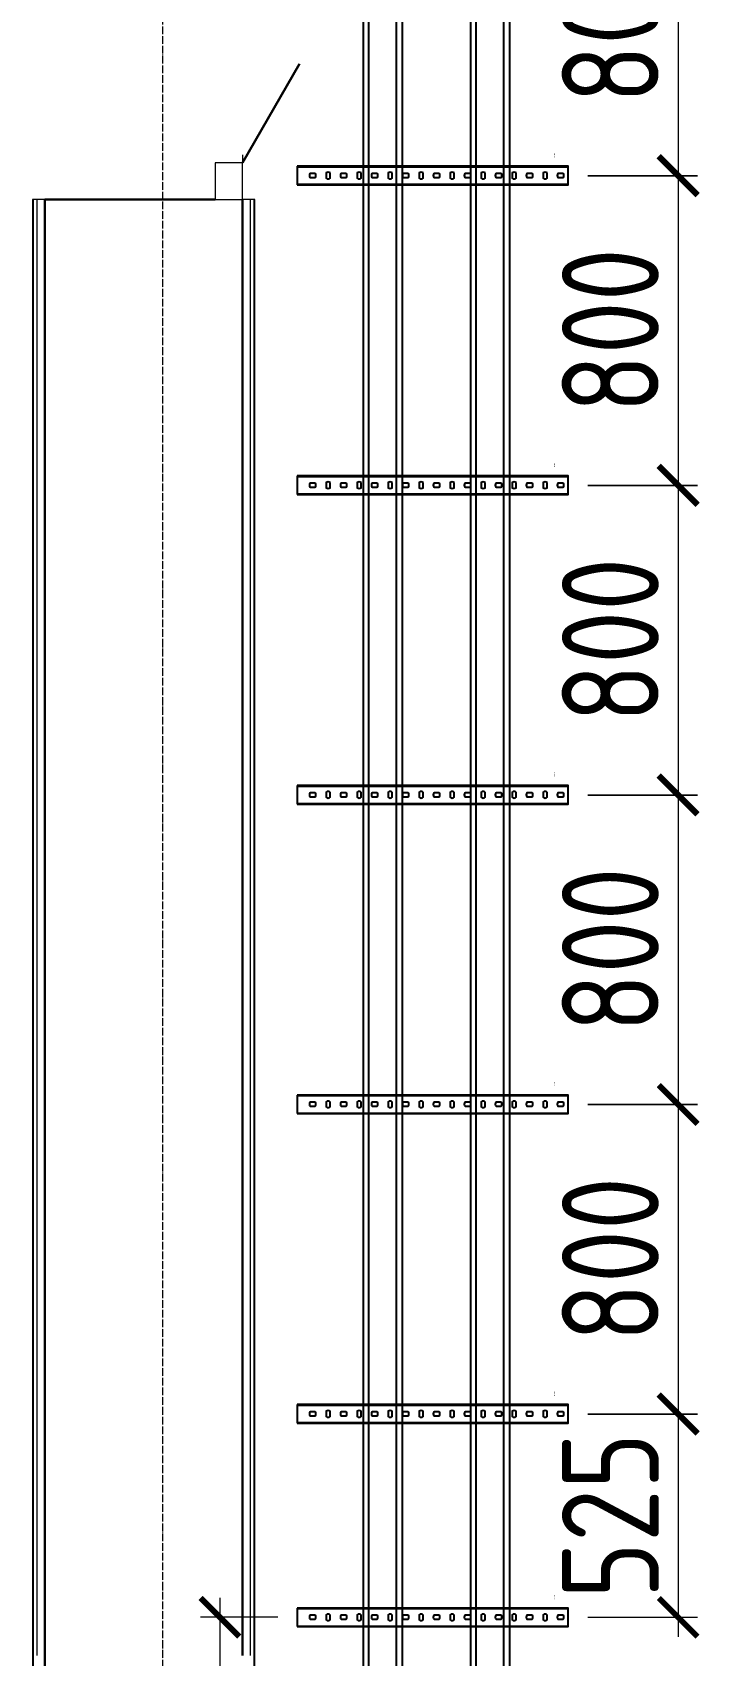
# Model space of a CAD drawing. Header units: millimetres. Extents: x -42533 to 645315, y 3457 to 82611.
# Drawn here: x 416264 to 417986, y 48395 to 52585 of the extents above; entities that cross this region are included whole.
import ezdxf
from ezdxf.enums import TextEntityAlignment as Align

# ---------------------------------------------------------------- set-up
doc = ezdxf.new("R2018")
doc.units = ezdxf.units.MM
doc.linetypes.add('ADSK_Линия сетки', pattern=[25, 20, -2.5, 0, -2.5])
for name, color, linetype in [('00_00_потолок_Панели из стали', 7, 'Continuous'), ('ЭОМ_Лотки авар.', 1, 'Continuous'), ('ЭОМ_Лотки рабочие', 5, 'Continuous')]:
    doc.layers.add(name, color=color, linetype=linetype)
for name, color, linetype, lineweight in [('Двери', 7, 'Continuous', 9), ('Оси', 253, 'Continuous', 9), ('Перекрытие', 7, 'Continuous', 18), ('Стены несущие', 7, 'Continuous', 30), ('Стены отделка', 7, 'Continuous', 30), ('Стены штриховка', 7, 'Continuous', 9), ('ШТРИХОВКА', 252, 'Continuous', 15)]:
    doc.layers.add(name, color=color, linetype=linetype, lineweight=lineweight)
doc.styles.get("Standard").update_dxf_attribs({"font": 'arial.ttf'})
doc.styles.add('М2', font='isocpeur.ttf', dxfattribs={"width": 0.8})
doc.dimstyles.new('М2-100', dxfattribs={"dimtxt": 250, "dimasz": 100, "dimexe": 50, "dimexo": 50, "dimgap": 50, "dimtad": 1, "dimdec": 0, "dimzin": 1, "dimtxsty": 'М2', "dimblk": 'ARCHTICK', "dimcen": 2.5, "dimdle": 50, "dimclre": 256, "dimclrt": 256, "dimadec": 0, "dimazin": 0, "dimtfac": 1, "dimtdec": 0, "dimtix": 1, "dimtmove": 1, "dimatfit": 3, "dimldrblk": 'NONE', "dimfxl": 1, "dimtolj": 1, "dimlwd": 9, "dimlwe": 9, "dimarcsym": 1})

# ---------------------------------------------------------------- blocks, each defined once
blk = doc.blocks.new('План 4 этажа')
at = {"layer": 'Двери', "color": 8, "lineweight": 30}
blk.add_line((711.939, 25932.902), (859.439, 26188.379), dxfattribs=at)
at = {"layer": 'Двери', "color": 8}
for p, q in [((711.939, 25932.902), (641.939, 25932.902)), ((641.939, 25932.902), (641.939, 25837.902)), ((711.939, 25837.902), (711.939, 25932.902)), ((641.939, 25837.902), (711.939, 25837.902))]:
    blk.add_line(p, q, dxfattribs=at)
at = {"layer": 'Оси', "color": 8, "linetype": 'ADSK_Линия сетки'}
blk.add_line((506.505, -3353.101), (506.505, 43685.833), dxfattribs=at)
at = {"layer": 'Перекрытие', "color": 8}
blk.add_line((711.939, 25953.081), (711.939, 25932.902), dxfattribs=at)
at = {"layer": 'Стены несущие', "color": 8}
for p, q in [((641.939, 25837.902), (201.939, 25837.902)), ((201.939, 20761.605), (201.939, 25837.902)), ((711.939, 25837.902), (711.939, 22078.902))]:
    blk.add_line(p, q, dxfattribs=at)
at = {"layer": 'Стены отделка', "color": 8, "lineweight": 9}
for p, q in [((201.939, 25837.902), (169.939, 25837.902)), ((169.939, 25837.902), (169.939, 21884.537)), ((743.939, 25837.902), (711.939, 25837.902)), ((743.939, 20773.605), (743.939, 25837.902)), ((181.939, 22078.902), (181.939, 23478.902)), ((731.939, 23478.902), (731.939, 22078.902))]:
    blk.add_line(p, q, dxfattribs=at)
at = {"layer": 'Стены штриховка', "color": 8}
for p, q in [((171.939, 25837.902), (171.939, 21282.037)), ((181.939, 23478.902), (181.939, 25837.902)), ((731.939, 25837.902), (731.939, 23478.902)), ((741.939, 20771.605), (741.939, 25837.902))]:
    blk.add_line(p, q, dxfattribs=at)
blk = doc.blocks.new('*U1173')
at = {"color": 0, "linetype": 'Continuous', "lineweight": 25}
for p, q in [((-35.8, -16993.8), (-35.8, -5)), ((35.8, -16993.8), (35.8, -5))]:
    blk.add_line(p, q, dxfattribs=at)
blk.add_lwpolyline([(50.8, -16993.8), (50.8, 0), (-50.8, 0), (-50.8, -16993.8)], close=True, dxfattribs=at)
at = {"color": 0, "flags": 9}
for tag, p in [('АРТИКУЛ', (-59.7, -11.8)), ('НАИМЕНОВАНИЕ', (-59.1, -7)), ('ПРИМЕЧАНИЕ', (-58.8, -17.3))]:
    blk.add_attdef(tag, text='', height=2.5, dxfattribs=at).set_placement(p, align=Align.TOP_LEFT)
at = {"color": 0, "lineweight": 30, "flags": 104}
for tag, p in [('ВЫСОТА', (-59.6, -20.9)), ('ДЛИНА', (-59.5, -36.1)), ('ТОЛЩИНА', (-59, -31)), ('ШИРИНА', (-58.9, -25.1))]:
    blk.add_attdef(tag, text='', height=2.5, dxfattribs=at).set_placement(p, align=Align.TOP_LEFT)
blk = doc.blocks.new('*U1175')
at = {"color": 0, "linetype": 'Continuous', "lineweight": 25}
for p, q in [((-35.8, -16515.1), (-35.8, -5)), ((35.8, -16515.1), (35.8, -5))]:
    blk.add_line(p, q, dxfattribs=at)
blk.add_lwpolyline([(50.8, -16515.1), (50.8, 0), (-50.8, 0), (-50.8, -16515.1)], close=True, dxfattribs=at)
at = {"color": 0, "flags": 9}
for tag, p in [('АРТИКУЛ', (-59.7, -11.8)), ('НАИМЕНОВАНИЕ', (-59.1, -7)), ('ПРИМЕЧАНИЕ', (-58.8, -17.3))]:
    blk.add_attdef(tag, text='', height=2.5, dxfattribs=at).set_placement(p, align=Align.TOP_LEFT)
at = {"color": 0, "lineweight": 30, "flags": 104}
for tag, p in [('ВЫСОТА', (-59.6, -20.9)), ('ДЛИНА', (-59.5, -36.1)), ('ТОЛЩИНА', (-59, -31)), ('ШИРИНА', (-58.9, -25.1))]:
    blk.add_attdef(tag, text='', height=2.5, dxfattribs=at).set_placement(p, align=Align.TOP_LEFT)
blk = doc.blocks.new('*U45')
at = {"color": 0, "linetype": 'ByBlock', "lineweight": -2}
for points in [[(24, -700), (24, 0), (-24, 0), (-24, -700)], [(-22.5, -700), (-22.5, 0)], [(22.5, -700), (22.5, 0)], [(-24, -700), (24, -700)]]:
    blk.add_lwpolyline(points, dxfattribs=at)
at = {"color": 254, "transparency": 33554483}
blk.add_lwpolyline([(0, 0.7), (0, -2.2)], dxfattribs=at)
at = {"color": 0, "linetype": 'ByBlock', "lineweight": -2}
for points in [[(-5.2, -13.3), (-5.2, -26.7, 0.345739), (5.2, -26.7), (5.2, -13.3, 0.345739)], [(-6.7, -54.8, 0.345739), (-6.7, -65.2), (6.7, -65.2, 0.345739), (6.7, -54.8)], [(-5.2, -93.3), (-5.2, -106.7, 0.345739), (5.2, -106.7), (5.2, -93.3, 0.345739)], [(-6.7, -134.8, 0.345739), (-6.7, -145.2), (6.7, -145.2, 0.345739), (6.7, -134.8)], [(-5.2, -173.3), (-5.2, -186.7, 0.345739), (5.2, -186.7), (5.2, -173.3, 0.345739)], [(-6.7, -214.8, 0.345739), (-6.7, -225.2), (6.7, -225.2, 0.345739), (6.7, -214.8)], [(-5.2, -253.3), (-5.2, -266.7, 0.345739), (5.2, -266.7), (5.2, -253.3, 0.345739)], [(-6.7, -294.8, 0.345739), (-6.7, -305.2), (6.7, -305.2, 0.345739), (6.7, -294.8)], [(-5.2, -333.3), (-5.2, -346.7, 0.345739), (5.2, -346.7), (5.2, -333.3, 0.345739)], [(-6.7, -374.8, 0.345739), (-6.7, -385.2), (6.7, -385.2, 0.345739), (6.7, -374.8)], [(-5.2, -413.3), (-5.2, -426.7, 0.345739), (5.2, -426.7), (5.2, -413.3, 0.345739)], [(-6.7, -454.8, 0.345739), (-6.7, -465.2), (6.7, -465.2, 0.345739), (6.7, -454.8)], [(-5.2, -493.3), (-5.2, -506.7, 0.345739), (5.2, -506.7), (5.2, -493.3, 0.345739)], [(-6.7, -534.8, 0.345739), (-6.7, -545.2), (6.7, -545.2, 0.345739), (6.7, -534.8)], [(-5.2, -573.3), (-5.2, -586.7, 0.345739), (5.2, -586.7), (5.2, -573.3, 0.345739)], [(-6.7, -614.8, 0.345739), (-6.7, -625.2), (6.7, -625.2, 0.345739), (6.7, -614.8)], [(-5.2, -653.3), (-5.2, -666.7, 0.345739), (5.2, -666.7), (5.2, -653.3, 0.345739)]]:
    blk.add_lwpolyline(points, format="xyb", close=True, dxfattribs=at)
at = {"flags": 9}
for tag, p in [('АРТИКУЛ', (-58.9, -24.5)), ('ПРИМЕЧАНИЕ', (-58.3, -30.8)), ('НАИМЕНОВАНИЕ', (-58.2, -19.4))]:
    blk.add_attdef(tag, p, '', height=2.5, dxfattribs=at)
at = {"lineweight": 30, "flags": 104}
blk.add_attdef('ДЛИНА', text='', height=2.5, dxfattribs=at).set_placement((-57.7, -34.6), align=Align.TOP_LEFT)
blk = doc.blocks.new('_ArchTick')
at = {"color": 0, "linetype": 'ByBlock', "lineweight": 70, "const_width": 0.15}
blk.add_lwpolyline([(-0.5, -0.5), (0.5, 0.5)], dxfattribs=at)
blk = doc.blocks.new('*D1773')
at = {"layer": '00_00_потолок_Панели из стали', "color": 0, "lineweight": 9, "transparency": 16777216}
blk.add_line((417931.1, 49068.6), (417931.1, 48443.4), dxfattribs=at)
at = {"layer": '00_00_потолок_Панели из стали', "lineweight": 9, "transparency": 16777216}
for p, q in [((417698.3, 49018.6), (417981.1, 49018.6)), ((417698.3, 48493.4), (417981.1, 48493.4))]:
    blk.add_line(p, q, dxfattribs=at)
at = {"layer": 'Defpoints', "color": 0, "transparency": 16777216}
for p in [(417648.3, 49018.6), (417648.3, 48493.4), (417931.1, 48493.4)]:
    blk.add_point(p, dxfattribs=at)
at = {"layer": '00_00_потолок_Панели из стали', "color": 0, "lineweight": 9, "transparency": 16777216, "xscale": 100, "yscale": 100, "zscale": 100}
for p, rotation in [((417931.1, 49018.6), 90), ((417931.1, 48493.4), 270)]:
    blk.add_blockref('_ArchTick', p, dxfattribs=dict(at, rotation=rotation))
at = {"layer": '00_00_потолок_Панели из стали', "transparency": 16777216, "insert": (417756.1, 48756), "char_height": 250, "attachment_point": 5, "rotation": 90, "style": 'М2'}
blk.add_mtext('\\A1;525', dxfattribs=at)
blk = doc.blocks.new('_None')
blk = doc.blocks.new('*D1774')
at = {"layer": '00_00_потолок_Панели из стали', "color": 0, "lineweight": 9, "transparency": 16777216}
blk.add_line((416748, 48543.4), (416748, 47697.7), dxfattribs=at)
at = {"layer": '00_00_потолок_Панели из стали', "lineweight": 9, "transparency": 16777216}
for p, q in [((416897.6, 48493.4), (416698, 48493.4)), ((416897.6, 47747.7), (416698, 47747.7))]:
    blk.add_line(p, q, dxfattribs=at)
at = {"layer": 'Defpoints', "color": 0, "transparency": 16777216}
for p in [(416947.6, 48493.4), (416748, 47747.7), (416947.6, 47747.7)]:
    blk.add_point(p, dxfattribs=at)
at = {"layer": '00_00_потолок_Панели из стали', "color": 0, "lineweight": 9, "transparency": 16777216, "xscale": 100, "yscale": 100, "zscale": 100}
for p, rotation in [((416748, 48493.4), 90), ((416748, 47747.7), 270)]:
    blk.add_blockref('_ArchTick', p, dxfattribs=dict(at, rotation=rotation))
at = {"layer": '00_00_потолок_Панели из стали', "transparency": 16777216, "insert": (416573, 48120.6), "char_height": 250, "attachment_point": 5, "rotation": 90, "style": 'М2'}
blk.add_mtext('\\A1;746', dxfattribs=at)
blk = doc.blocks.new('*D1776')
at = {"layer": '00_00_потолок_Панели из стали', "color": 0, "lineweight": 9, "transparency": 16777216}
blk.add_line((417931.1, 53065), (417931.1, 52164.8), dxfattribs=at)
at = {"layer": '00_00_потолок_Панели из стали', "lineweight": 9, "transparency": 16777216}
for p, q in [((417698.3, 53015), (417981.1, 53015)), ((417697.6, 52214.8), (417981.1, 52214.8))]:
    blk.add_line(p, q, dxfattribs=at)
at = {"layer": 'Defpoints', "color": 0, "transparency": 16777216}
for p in [(417648.3, 53015), (417647.6, 52214.8), (417931.1, 52214.8)]:
    blk.add_point(p, dxfattribs=at)
at = {"layer": '00_00_потолок_Панели из стали', "color": 0, "lineweight": 9, "transparency": 16777216, "xscale": 100, "yscale": 100, "zscale": 100}
for p, rotation in [((417931.1, 53015), 90), ((417931.1, 52214.8), 270)]:
    blk.add_blockref('_ArchTick', p, dxfattribs=dict(at, rotation=rotation))
at = {"layer": '00_00_потолок_Панели из стали', "transparency": 16777216, "insert": (417756.1, 52614.9), "char_height": 250, "attachment_point": 5, "rotation": 90, "style": 'М2'}
blk.add_mtext('\\A1;800', dxfattribs=at)
blk = doc.blocks.new('*D1777')
at = {"layer": '00_00_потолок_Панели из стали', "color": 0, "lineweight": 9, "transparency": 16777216}
blk.add_line((417931.1, 52265.8), (417931.1, 51365.6), dxfattribs=at)
at = {"layer": '00_00_потолок_Панели из стали', "lineweight": 9, "transparency": 16777216}
for p, q in [((417698.3, 52215.8), (417981.1, 52215.8)), ((417697.6, 51415.6), (417981.1, 51415.6))]:
    blk.add_line(p, q, dxfattribs=at)
at = {"layer": 'Defpoints', "color": 0, "transparency": 16777216}
for p in [(417648.3, 52215.8), (417647.6, 51415.6), (417931.1, 51415.6)]:
    blk.add_point(p, dxfattribs=at)
at = {"layer": '00_00_потолок_Панели из стали', "color": 0, "lineweight": 9, "transparency": 16777216, "xscale": 100, "yscale": 100, "zscale": 100}
for p, rotation in [((417931.1, 52215.8), 90), ((417931.1, 51415.6), 270)]:
    blk.add_blockref('_ArchTick', p, dxfattribs=dict(at, rotation=rotation))
at = {"layer": '00_00_потолок_Панели из стали', "transparency": 16777216, "insert": (417756.1, 51815.7), "char_height": 250, "attachment_point": 5, "rotation": 90, "style": 'М2'}
blk.add_mtext('\\A1;800', dxfattribs=at)
blk = doc.blocks.new('*D1778')
at = {"layer": '00_00_потолок_Панели из стали', "color": 0, "lineweight": 9, "transparency": 16777216}
blk.add_line((417931.1, 51466.5), (417931.1, 50566.3), dxfattribs=at)
at = {"layer": '00_00_потолок_Панели из стали', "lineweight": 9, "transparency": 16777216}
for p, q in [((417698.3, 51416.5), (417981.1, 51416.5)), ((417697.6, 50616.3), (417981.1, 50616.3))]:
    blk.add_line(p, q, dxfattribs=at)
at = {"layer": 'Defpoints', "color": 0, "transparency": 16777216}
for p in [(417648.3, 51416.5), (417647.6, 50616.3), (417931.1, 50616.3)]:
    blk.add_point(p, dxfattribs=at)
at = {"layer": '00_00_потолок_Панели из стали', "color": 0, "lineweight": 9, "transparency": 16777216, "xscale": 100, "yscale": 100, "zscale": 100}
for p, rotation in [((417931.1, 51416.5), 90), ((417931.1, 50616.3), 270)]:
    blk.add_blockref('_ArchTick', p, dxfattribs=dict(at, rotation=rotation))
at = {"layer": '00_00_потолок_Панели из стали', "transparency": 16777216, "insert": (417756.1, 51016.4), "char_height": 250, "attachment_point": 5, "rotation": 90, "style": 'М2'}
blk.add_mtext('\\A1;800', dxfattribs=at)
blk = doc.blocks.new('*D1779')
at = {"layer": '00_00_потолок_Панели из стали', "color": 0, "lineweight": 9, "transparency": 16777216}
blk.add_line((417931.1, 50667.2), (417931.1, 49767), dxfattribs=at)
at = {"layer": '00_00_потолок_Панели из стали', "lineweight": 9, "transparency": 16777216}
for p, q in [((417698.3, 50617.2), (417981.1, 50617.2)), ((417697.6, 49817), (417981.1, 49817))]:
    blk.add_line(p, q, dxfattribs=at)
at = {"layer": 'Defpoints', "color": 0, "transparency": 16777216}
for p in [(417648.3, 50617.2), (417647.6, 49817), (417931.1, 49817)]:
    blk.add_point(p, dxfattribs=at)
at = {"layer": '00_00_потолок_Панели из стали', "color": 0, "lineweight": 9, "transparency": 16777216, "xscale": 100, "yscale": 100, "zscale": 100}
for p, rotation in [((417931.1, 50617.2), 90), ((417931.1, 49817), 270)]:
    blk.add_blockref('_ArchTick', p, dxfattribs=dict(at, rotation=rotation))
at = {"layer": '00_00_потолок_Панели из стали', "transparency": 16777216, "insert": (417756.1, 50217.1), "char_height": 250, "attachment_point": 5, "rotation": 90, "style": 'М2'}
blk.add_mtext('\\A1;800', dxfattribs=at)
blk = doc.blocks.new('*D1780')
at = {"layer": '00_00_потолок_Панели из стали', "color": 0, "lineweight": 9, "transparency": 16777216}
blk.add_line((417931.1, 49867.9), (417931.1, 48967.7), dxfattribs=at)
at = {"layer": '00_00_потолок_Панели из стали', "lineweight": 9, "transparency": 16777216}
for p, q in [((417698.3, 49817.9), (417981.1, 49817.9)), ((417697.6, 49017.7), (417981.1, 49017.7))]:
    blk.add_line(p, q, dxfattribs=at)
at = {"layer": 'Defpoints', "color": 0, "transparency": 16777216}
for p in [(417648.3, 49817.9), (417647.6, 49017.7), (417931.1, 49017.7)]:
    blk.add_point(p, dxfattribs=at)
at = {"layer": '00_00_потолок_Панели из стали', "color": 0, "lineweight": 9, "transparency": 16777216, "xscale": 100, "yscale": 100, "zscale": 100}
for p, rotation in [((417931.1, 49817.9), 90), ((417931.1, 49017.7), 270)]:
    blk.add_blockref('_ArchTick', p, dxfattribs=dict(at, rotation=rotation))
at = {"layer": '00_00_потолок_Панели из стали', "transparency": 16777216, "insert": (417756.1, 49417.8), "char_height": 250, "attachment_point": 5, "rotation": 90, "style": 'М2'}
blk.add_mtext('\\A1;800', dxfattribs=at)

msp = doc.modelspace()

# ---------------------------------------------------------------- block references
at = {"layer": 'ШТРИХОВКА'}
msp.add_blockref('План 4 этажа', (416094.2, 26315.8), dxfattribs=at)
at = {"layer": 'ЭОМ_Лотки авар.', "color": 1}
msp.add_blockref('*U1175', (417445.6, 62973.4), dxfattribs=at)
at = {"layer": 'ЭОМ_Лотки рабочие'}
msp.add_blockref('*U1173', (417168.5, 62973.4), dxfattribs=at)
ref = msp.add_blockref('*U45', (417647.6, 52215.8), dxfattribs=dict(at, rotation=270))
lines = msp.add_mtext('700 мм', dxfattribs={"layer": '0', "insert": (417613, 52273.5), "char_height": 2.5, "attachment_point": 1, "rotation": 270})
ref.add_attrib('ДЛИНА', '', (417613, 52273.5), dxfattribs={"flags": 2}).embed_mtext(lines)
ref = msp.add_blockref('*U45', (417647.6, 51416.5), dxfattribs=dict(at, rotation=270))
lines = msp.add_mtext('700 мм', dxfattribs={"layer": '0', "insert": (417613, 51474.2), "char_height": 2.5, "attachment_point": 1, "rotation": 270})
ref.add_attrib('ДЛИНА', '', (417613, 51474.2), dxfattribs={"flags": 2}).embed_mtext(lines)
ref = msp.add_blockref('*U45', (417647.6, 50617.2), dxfattribs=dict(at, rotation=270))
lines = msp.add_mtext('700 мм', dxfattribs={"layer": '0', "insert": (417613, 50674.9), "char_height": 2.5, "attachment_point": 1, "rotation": 270})
ref.add_attrib('ДЛИНА', '', (417613, 50674.9), dxfattribs={"flags": 2}).embed_mtext(lines)
ref = msp.add_blockref('*U45', (417647.6, 49817.9), dxfattribs=dict(at, rotation=270))
lines = msp.add_mtext('700 мм', dxfattribs={"layer": '0', "insert": (417613, 49875.6), "char_height": 2.5, "attachment_point": 1, "rotation": 270})
ref.add_attrib('ДЛИНА', '', (417613, 49875.6), dxfattribs={"flags": 2}).embed_mtext(lines)
ref = msp.add_blockref('*U45', (417647.6, 49018.6), dxfattribs=dict(at, rotation=270))
lines = msp.add_mtext('700 мм', dxfattribs={"layer": '0', "insert": (417613, 49076.3), "char_height": 2.5, "attachment_point": 1, "rotation": 270})
ref.add_attrib('ДЛИНА', '', (417613, 49076.3), dxfattribs={"flags": 2}).embed_mtext(lines)
ref = msp.add_blockref('*U45', (417647.6, 48493.4), dxfattribs=dict(at, rotation=270))
lines = msp.add_mtext('700 мм', dxfattribs={"layer": '0', "insert": (417613, 48551.1), "char_height": 2.5, "attachment_point": 1, "rotation": 270})
ref.add_attrib('ДЛИНА', '', (417613, 48551.1), dxfattribs={"flags": 2}).embed_mtext(lines)

# ---------------------------------------------------------------- dimensions: what is measured, and where the dimension line sits
at = {"layer": '00_00_потолок_Панели из стали'}
for base, p1, p2, picture, middle in [((417931.1, 52214.8), (417648.3, 53015), (417647.6, 52214.8), '*D1776', (417756.1, 52614.9)), ((417931.1, 51415.6), (417648.3, 52215.8), (417647.6, 51415.6), '*D1777', (417756.1, 51815.7)), ((417931.1, 50616.3), (417648.3, 51416.5), (417647.6, 50616.3), '*D1778', (417756.1, 51016.4)), ((417931.1, 49817), (417648.3, 50617.2), (417647.6, 49817), '*D1779', (417756.1, 50217.1)), ((417931.1, 49017.7), (417648.3, 49817.9), (417647.6, 49017.7), '*D1780', (417756.1, 49417.8)), ((417931.1, 48493.4), (417648.3, 49018.6), (417648.3, 48493.4), '*D1773', (417756.1, 48756)), ((416748, 47747.7), (416947.6, 48493.4), (416947.6, 47747.7), '*D1774', (416573, 48120.6))]:
    dim = msp.add_linear_dim(base=base, p1=p1, p2=p2, angle=90, dimstyle='М2-100', dxfattribs=at)
    dim.commit()
    dim.dimension.update_dxf_attribs({"geometry": picture, "text_midpoint": middle})

doc.saveas('drawing.dxf')
